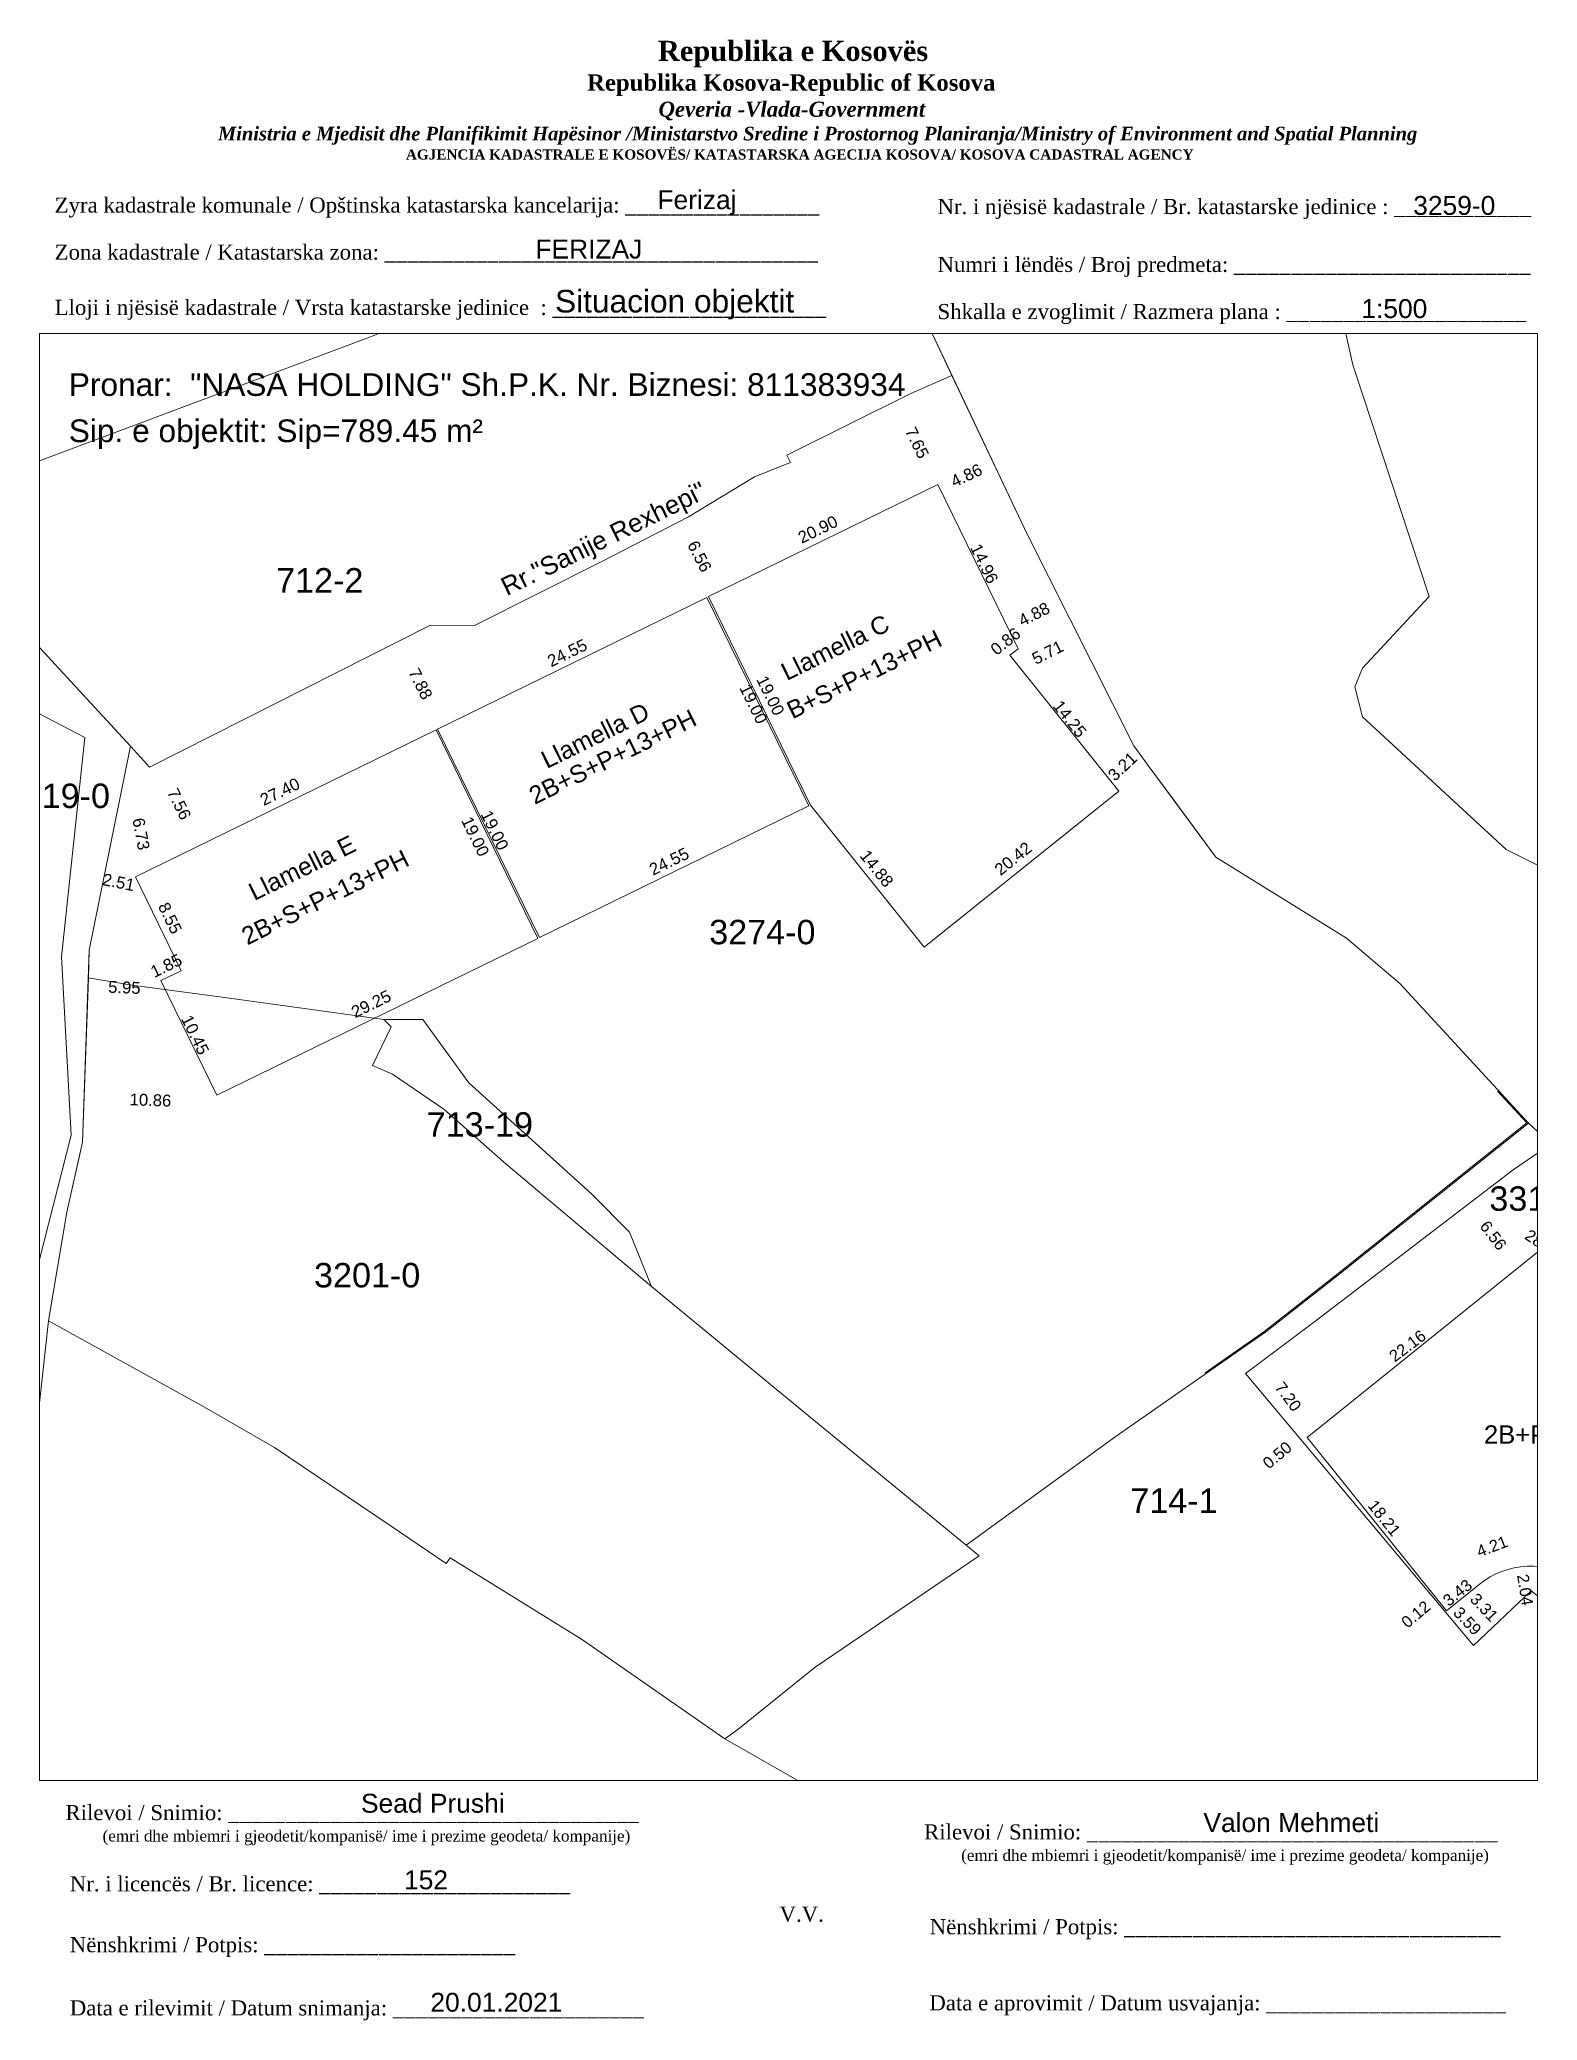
# Paper-space layout 'manuali' of a CAD drawing. Header units: metres. Extents: x 1 to 199, y 2 to 264.
# The model-space entities are those that its viewports show. They can reach past a viewport. Long polylines and large blocks are cut down to what shows.
import ezdxf

# ---------------------------------------------------------------- set-up
doc = ezdxf.new("R2010")
doc.units = ezdxf.units.M
doc.header["$PDMODE"] = 32
doc.header["$PDSIZE"] = 0.5
doc.layers.get('0').update_dxf_attribs({"lineweight": 0})
doc.layers.get('Defpoints').update_dxf_attribs({"lineweight": 0})
for name, color, linetype, lineweight in [('A - Perdhesa Polyine_Pen_No__6', 1, 'Continuous', 0), ('Dimensione', 7, 'Continuous', 0), ('Dimensionet', 1, 'Continuous', 0), ('Drawing & Figure_Pen_No__101', 252, 'Continuous', 0), ('Drawing & Figure_Pen_No__18', 9, 'Continuous', 0), ('emrat e rrugeve', 7, 'Continuous', 0), ('etazha', 7, 'Continuous', 0), ('Korniza e jashtme', 7, 'Continuous', 0), ('nr Parcela Fqinje', 251, 'Continuous', 0), ('Nr Parceles Baze', 7, 'Continuous', 0), ('parcela', 7, 'Continuous', 0), ('Parcela Baze', 7, 'Continuous', 0), ('Parcela Fqinje', 251, 'Continuous', 0)]:
    doc.layers.add(name, color=color, linetype=linetype, lineweight=lineweight)
doc.styles.add('GENERATED_STYLE_1', font='arial.ttf')
doc.styles.get("Standard").update_dxf_attribs({"font": 'arial.ttf'})
doc.dimstyles.get("Standard").update_dxf_attribs({"dimtxt": 1, "dimasz": 0.18, "dimexe": 0.18, "dimexo": 0.0625, "dimgap": 0.09, "dimtad": 1, "dimtoh": 1, "dimzin": 0, "dimdsep": 46, "dimtxsty": 'Standard', "dimcen": 0.09, "dimse1": 1, "dimse2": 1, "dimsd1": 1, "dimsd2": 1, "dimadec": 0, "dimazin": 0, "dimtfac": 1, "dimtofl": 0, "dimtmove": 0, "dimatfit": 3, "dimfxl": 1, "dimtolj": 1, "dimtzin": 0, "dimarcsym": 0})

# ---------------------------------------------------------------- blocks, each defined once
blk = doc.blocks.new('*D75')
at = {"layer": 'Defpoints', "color": 0, "transparency": 16777216}
for p in [(7511931.73, 4692415.84), (7511932.25, 4692416.1), (7511935.65, 4692409.25)]:
    blk.add_point(p, dxfattribs=at)
at = {"layer": 'Dimensione', "color": 0, "transparency": 16777216, "insert": (7511933.94, 4692412.67), "char_height": 0.975, "attachment_point": 5, "rotation": 296.3956}
blk.add_mtext('\\A1;7.65', dxfattribs=at)
blk = doc.blocks.new('*D76')
at = {"layer": 'Defpoints', "color": 0, "transparency": 16777216}
for p in [(7511940.05, 4692411.33), (7511940.43, 4692410.52), (7511935.65, 4692409.25)]:
    blk.add_point(p, dxfattribs=at)
at = {"layer": 'Dimensione', "color": 0, "transparency": 16777216, "insert": (7511937.99, 4692409.99), "char_height": 0.975, "attachment_point": 5, "rotation": 25.3586}
blk.add_mtext('\\A1;4.86', dxfattribs=at)
blk = doc.blocks.new('*D77')
at = {"layer": 'Defpoints', "color": 0, "transparency": 16777216}
for p in [(7511945.96, 4692399.22), (7511946.58, 4692398), (7511942.22, 4692395.81)]:
    blk.add_point(p, dxfattribs=at)
at = {"layer": 'Dimensione', "color": 0, "transparency": 16777216, "insert": (7511943.53, 4692398.63), "char_height": 0.975, "attachment_point": 5, "rotation": 26.736}
blk.add_mtext('\\A1;4.88', dxfattribs=at)
blk = doc.blocks.new('*D78')
at = {"layer": 'Defpoints', "color": 0, "transparency": 16777216}
for p in [(7511946.66, 4692397.84), (7511941.55, 4692395.27), (7511947.45, 4692396.28)]:
    blk.add_point(p, dxfattribs=at)
at = {"layer": 'Dimensione', "color": 0, "transparency": 16777216, "insert": (7511944.64, 4692395.5), "char_height": 0.975, "attachment_point": 5, "rotation": 26.736}
blk.add_mtext('\\A1;5.71', dxfattribs=at)
blk = doc.blocks.new('*D79')
at = {"layer": 'Defpoints', "color": 0, "transparency": 16777216}
for p in [(7511952.32, 4692386.85), (7511952.79, 4692386.36), (7511950.46, 4692384.15)]:
    blk.add_point(p, dxfattribs=at)
at = {"layer": 'Dimensione', "color": 0, "transparency": 16777216, "insert": (7511950.77, 4692386.16), "char_height": 0.975, "attachment_point": 5, "rotation": 43.5235}
blk.add_mtext('\\A1;3.21', dxfattribs=at)
blk = doc.blocks.new('*D80')
at = {"layer": 'Defpoints', "color": 0, "transparency": 16777216}
for p in [(7511913.89, 4692405.9), (7511914.13, 4692406.03), (7511916.88, 4692400.07)]:
    blk.add_point(p, dxfattribs=at)
at = {"layer": 'Dimensione', "color": 0, "transparency": 16777216, "insert": (7511916.13, 4692403.37), "char_height": 0.975, "attachment_point": 5, "rotation": 297.1323}
blk.add_mtext('\\A1;6.56', dxfattribs=at)
blk = doc.blocks.new('*D81')
at = {"layer": 'Defpoints', "color": 0, "transparency": 16777216}
for p in [(7511891, 4692396.18), (7511891.13, 4692396.25), (7511894.69, 4692389.22)]:
    blk.add_point(p, dxfattribs=at)
at = {"layer": 'Dimensione', "color": 0, "transparency": 16777216, "insert": (7511893.28, 4692392.93), "char_height": 0.975, "attachment_point": 5, "rotation": 296.8353}
blk.add_mtext('\\A1;7.88', dxfattribs=at)
blk = doc.blocks.new('*D82')
at = {"layer": 'Defpoints', "color": 0, "transparency": 16777216}
for p in [(7511869.23, 4692383.84), (7511868.71, 4692383.75), (7511869.93, 4692377.13)]:
    blk.add_point(p, dxfattribs=at)
at = {"layer": 'Dimensione', "color": 0, "transparency": 16777216, "insert": (7511870.4, 4692380.64), "char_height": 0.975, "attachment_point": 5, "rotation": 280.4803}
blk.add_mtext('\\A1;6.73', dxfattribs=at)
blk = doc.blocks.new('*D83')
at = {"layer": 'Defpoints', "color": 0, "transparency": 16777216}
for p in [(7511871.08, 4692386.11), (7511874.4, 4692379.31), (7511874.67, 4692379.44)]:
    blk.add_point(p, dxfattribs=at)
at = {"layer": 'Dimensione', "color": 0, "transparency": 16777216, "insert": (7511873.52, 4692383.09), "char_height": 0.975, "attachment_point": 5, "rotation": 296.0459}
blk.add_mtext('\\A1;7.56', dxfattribs=at)
blk = doc.blocks.new('*D84')
at = {"layer": 'Defpoints', "color": 0, "transparency": 16777216}
for p in [(7511867.47, 4692377.62), (7511867.22, 4692376.38), (7511869.93, 4692377.13)]:
    blk.add_point(p, dxfattribs=at)
at = {"layer": 'Dimensione', "color": 0, "transparency": 16777216, "insert": (7511868.56, 4692376.68), "char_height": 0.975, "attachment_point": 5, "rotation": 348.5805}
blk.add_mtext('\\A1;2.51', dxfattribs=at)
blk = doc.blocks.new('*D85')
at = {"layer": 'Defpoints', "color": 0, "transparency": 16777216}
for p in [(7511866.03, 4692367.62), (7511866.08, 4692368.87), (7511872.03, 4692368.63)]:
    blk.add_point(p, dxfattribs=at)
at = {"layer": 'Dimensione', "color": 0, "transparency": 16777216, "insert": (7511869.03, 4692368.07), "char_height": 0.975, "attachment_point": 5, "rotation": 357.6906}
blk.add_mtext('\\A1;5.95', dxfattribs=at)
blk = doc.blocks.new('*D86')
at = {"layer": 'Defpoints', "color": 0, "transparency": 16777216}
for p in [(7511865.76, 4692359.62), (7511865.72, 4692358.48), (7511876.62, 4692359.24)]:
    blk.add_point(p, dxfattribs=at)
at = {"layer": 'Dimensione', "color": 0, "transparency": 16777216, "insert": (7511871.17, 4692358.85), "char_height": 0.975, "attachment_point": 5, "rotation": 357.9987}
blk.add_mtext('\\A1;10.86', dxfattribs=at)
blk = doc.blocks.new('*D87')
at = {"layer": 'Defpoints', "color": 0, "transparency": 16777216}
for p in [(7511894.33, 4692389.61), (7511894.55, 4692389.16), (7511869.93, 4692377.13)]:
    blk.add_point(p, dxfattribs=at)
at = {"layer": 'Dimensionet', "color": 0, "transparency": 16777216, "insert": (7511881.77, 4692384.1), "char_height": 0.975, "attachment_point": 5, "rotation": 26.0459}
blk.add_mtext('\\A1;27.40', dxfattribs=at)
blk = doc.blocks.new('*D88')
at = {"layer": 'Defpoints', "color": 0, "transparency": 16777216}
for p in [(7511869.93, 4692377.13), (7511873.69, 4692369.44), (7511874.14, 4692369.66)]:
    blk.add_point(p, dxfattribs=at)
at = {"layer": 'Dimensionet', "color": 0, "transparency": 16777216, "insert": (7511872.77, 4692373.75), "char_height": 0.975, "attachment_point": 5, "rotation": 296.0459}
blk.add_mtext('\\A1;8.55', dxfattribs=at)
blk = doc.blocks.new('*D89')
at = {"layer": 'Defpoints', "color": 0, "transparency": 16777216}
for p in [(7511873.54, 4692369.75), (7511873.69, 4692369.44), (7511872.03, 4692368.63)]:
    blk.add_point(p, dxfattribs=at)
at = {"layer": 'Dimensionet', "color": 0, "transparency": 16777216, "insert": (7511872.46, 4692369.85), "char_height": 0.975, "attachment_point": 5, "rotation": 26.0459}
blk.add_mtext('\\A1;1.85', dxfattribs=at)
blk = doc.blocks.new('*D90')
at = {"layer": 'Defpoints', "color": 0, "transparency": 16777216}
for p in [(7511872.03, 4692368.63), (7511876.62, 4692359.24), (7511876.62, 4692359.24)]:
    blk.add_point(p, dxfattribs=at)
at = {"layer": 'Dimensionet', "color": 0, "transparency": 16777216, "insert": (7511874.83, 4692364.19), "char_height": 0.975, "attachment_point": 5, "rotation": 296.0456}
blk.add_mtext('\\A1;10.45', dxfattribs=at)
blk = doc.blocks.new('*D91')
at = {"layer": 'Defpoints', "color": 0, "transparency": 16777216}
for p in [(7511902.63, 4692372.63), (7511902.89, 4692372.09), (7511876.62, 4692359.24)]:
    blk.add_point(p, dxfattribs=at)
at = {"layer": 'Dimensionet', "color": 0, "transparency": 16777216, "insert": (7511889.24, 4692366.72), "char_height": 0.975, "attachment_point": 5, "rotation": 26.0459}
blk.add_mtext('\\A1;29.25', dxfattribs=at)
blk = doc.blocks.new('*D92')
at = {"layer": 'Defpoints', "color": 0, "transparency": 16777216}
for p in [(7511924.92, 4692383.27), (7511925.09, 4692382.93), (7511903.03, 4692372.15)]:
    blk.add_point(p, dxfattribs=at)
at = {"layer": 'Dimensionet', "color": 0, "transparency": 16777216, "insert": (7511913.64, 4692378.39), "char_height": 0.975, "attachment_point": 5, "rotation": 26.0459}
blk.add_mtext('\\A1;24.55', dxfattribs=at)
blk = doc.blocks.new('*D93')
at = {"layer": 'Defpoints', "color": 0, "transparency": 16777216}
for p in [(7511894.69, 4692389.22), (7511903.03, 4692372.15), (7511903.03, 4692372.15)]:
    blk.add_point(p, dxfattribs=at)
at = {"layer": 'Dimensionet', "color": 0, "transparency": 16777216, "insert": (7511899.36, 4692380.94), "char_height": 0.975, "attachment_point": 5, "rotation": 296.0459}
blk.add_mtext('\\A1;19.00', dxfattribs=at)
blk = doc.blocks.new('*D94')
at = {"layer": 'Defpoints', "color": 0, "transparency": 16777216}
for p in [(7511894.55, 4692389.16), (7511893.2, 4692388.5), (7511902.89, 4692372.09)]:
    blk.add_point(p, dxfattribs=at)
at = {"layer": 'Dimensionet', "color": 0, "transparency": 16777216, "insert": (7511897.77, 4692380.43), "char_height": 0.975, "attachment_point": 5, "rotation": 296.0459}
blk.add_mtext('\\A1;19.00', dxfattribs=at)
blk = doc.blocks.new('*D95')
at = {"layer": 'Defpoints', "color": 0, "transparency": 16777216}
for p in [(7511916.74, 4692400), (7511924.22, 4692382.51), (7511925.09, 4692382.93)]:
    blk.add_point(p, dxfattribs=at)
at = {"layer": 'Dimensionet', "color": 0, "transparency": 16777216, "insert": (7511920.55, 4692391.29), "char_height": 0.975, "attachment_point": 5, "rotation": 296.0459}
blk.add_mtext('\\A1;19.00', dxfattribs=at)
blk = doc.blocks.new('*D96')
at = {"layer": 'Defpoints', "color": 0, "transparency": 16777216}
for p in [(7511916.88, 4692400.07), (7511917.26, 4692400.26), (7511925.22, 4692383)]:
    blk.add_point(p, dxfattribs=at)
at = {"layer": 'Dimensionet', "color": 0, "transparency": 16777216, "insert": (7511921.94, 4692391.97), "char_height": 0.975, "attachment_point": 5, "rotation": 296.0459}
blk.add_mtext('\\A1;19.00', dxfattribs=at)
blk = doc.blocks.new('*D97')
at = {"layer": 'Defpoints', "color": 0, "transparency": 16777216}
for p in [(7511916.58, 4692400.34), (7511916.74, 4692400), (7511894.69, 4692389.22)]:
    blk.add_point(p, dxfattribs=at)
at = {"layer": 'Dimensionet', "color": 0, "transparency": 16777216, "insert": (7511905.3, 4692395.46), "char_height": 0.975, "attachment_point": 5, "rotation": 26.0459}
blk.add_mtext('\\A1;24.55', dxfattribs=at)
blk = doc.blocks.new('*D98')
at = {"layer": 'Defpoints', "color": 0, "transparency": 16777216}
for p in [(7511935.45, 4692409.66), (7511935.65, 4692409.25), (7511916.88, 4692400.07)]:
    blk.add_point(p, dxfattribs=at)
at = {"layer": 'Dimensionet', "color": 0, "transparency": 16777216, "insert": (7511925.82, 4692405.57), "char_height": 0.975, "attachment_point": 5, "rotation": 26.0459}
blk.add_mtext('\\A1;20.90', dxfattribs=at)
blk = doc.blocks.new('*D99')
at = {"layer": 'Defpoints', "color": 0, "transparency": 16777216}
for p in [(7511935.65, 4692409.25), (7511942.22, 4692395.81), (7511942.22, 4692395.81)]:
    blk.add_point(p, dxfattribs=at)
at = {"layer": 'Dimensionet', "color": 0, "transparency": 16777216, "insert": (7511939.45, 4692402.77), "char_height": 0.975, "attachment_point": 5, "rotation": 296.0459}
blk.add_mtext('\\A1;14.96', dxfattribs=at)
blk = doc.blocks.new('*D100')
at = {"layer": 'Defpoints', "color": 0, "transparency": 16777216}
for p in [(7511941.21, 4692395.7), (7511941.55, 4692395.27), (7511942.22, 4692395.81)]:
    blk.add_point(p, dxfattribs=at)
at = {"layer": 'Dimensionet', "color": 0, "transparency": 16777216, "insert": (7511941.19, 4692396.41), "char_height": 0.975, "attachment_point": 5, "rotation": 38.6929}
blk.add_mtext('\\A1;0.86', dxfattribs=at)
blk = doc.blocks.new('*D101')
at = {"layer": 'Defpoints', "color": 0, "transparency": 16777216}
for p in [(7511941.55, 4692395.27), (7511950.46, 4692384.15), (7511950.46, 4692384.15)]:
    blk.add_point(p, dxfattribs=at)
at = {"layer": 'Dimensionet', "color": 0, "transparency": 16777216, "insert": (7511946.45, 4692390.06), "char_height": 0.975, "attachment_point": 5, "rotation": 308.6929}
blk.add_mtext('\\A1;14.25', dxfattribs=at)
blk = doc.blocks.new('*D102')
at = {"layer": 'Defpoints', "color": 0, "transparency": 16777216}
for p in [(7511950.46, 4692384.15), (7511934.19, 4692371.79), (7511934.52, 4692371.38)]:
    blk.add_point(p, dxfattribs=at)
at = {"layer": 'Dimensionet', "color": 0, "transparency": 16777216, "insert": (7511941.81, 4692378.62), "char_height": 0.975, "attachment_point": 5, "rotation": 38.6929}
blk.add_mtext('\\A1;20.42', dxfattribs=at)
blk = doc.blocks.new('*D103')
at = {"layer": 'Defpoints', "color": 0, "transparency": 16777216}
for p in [(7511925.22, 4692383), (7511925.55, 4692383.26), (7511934.52, 4692371.38)]:
    blk.add_point(p, dxfattribs=at)
at = {"layer": 'Dimensionet', "color": 0, "transparency": 16777216, "insert": (7511930.64, 4692377.81), "char_height": 0.975, "attachment_point": 5, "rotation": 308.6929}
blk.add_mtext('\\A1;14.88', dxfattribs=at)
blk = doc.blocks.new('*D108')
at = {"layer": 'Defpoints', "color": 0, "transparency": 16777216}
for p in [(7511989.71, 4692351.65), (7511991.76, 4692349.73), (7511984.97, 4692346.58)]:
    blk.add_point(p, dxfattribs=at)
at = {"layer": 'Dimensione', "color": 0, "transparency": 16777216, "insert": (7511989, 4692347.55), "char_height": 0.95, "attachment_point": 5, "rotation": 46.9177}
blk.add_mtext('\\A1;6.94', dxfattribs=at)
blk = doc.blocks.new('*D109')
at = {"layer": 'Defpoints', "color": 0, "transparency": 16777216}
for p in [(7511980.98, 4692351.78), (7511978.72, 4692350.05), (7511984.97, 4692346.57)]:
    blk.add_point(p, dxfattribs=at)
at = {"layer": 'Dimensione', "color": 0, "transparency": 16777216, "insert": (7511981.13, 4692347.77), "char_height": 0.95, "attachment_point": 5, "rotation": 307.3967}
blk.add_mtext('\\A1;6.56', dxfattribs=at)
blk = doc.blocks.new('*D110')
at = {"layer": 'Defpoints', "color": 0, "transparency": 16777216}
for p in [(7511961.55, 4692337), (7511961.74, 4692337.14), (7511965.88, 4692331.24)]:
    blk.add_point(p, dxfattribs=at)
at = {"layer": 'Dimensione', "color": 0, "transparency": 16777216, "insert": (7511964.33, 4692334.57), "char_height": 0.95, "attachment_point": 5, "rotation": 306.9158}
blk.add_mtext('\\A1;7.20', dxfattribs=at)
blk = doc.blocks.new('*D111')
at = {"layer": 'Defpoints', "color": 0, "transparency": 16777216}
for p in [(7511965.49, 4692330.91), (7511965.54, 4692330.86), (7511965.88, 4692331.24)]:
    blk.add_point(p, dxfattribs=at)
at = {"layer": 'Dimensione', "color": 0, "transparency": 16777216, "insert": (7511963.44, 4692329.78), "char_height": 0.95, "attachment_point": 5, "rotation": 40.0046}
blk.add_mtext('\\A1;0.50', dxfattribs=at)
blk = doc.blocks.new('*D112')
at = {"layer": 'Defpoints', "color": 0, "transparency": 16777216}
for p in [(7511976.65, 4692317.62), (7511977.2, 4692316.97), (7511977.29, 4692317.04)]:
    blk.add_point(p, dxfattribs=at)
at = {"layer": 'Dimensione', "color": 0, "transparency": 16777216, "insert": (7511974.79, 4692316.75), "char_height": 0.95, "attachment_point": 5, "rotation": 40.0046}
blk.add_mtext('\\A1;0.12', dxfattribs=at)
blk = doc.blocks.new('*D113')
at = {"layer": 'Defpoints', "color": 0, "transparency": 16777216}
for p in [(7511977.29, 4692317.04), (7511979.75, 4692314.44), (7511979.86, 4692314.54)]:
    blk.add_point(p, dxfattribs=at)
at = {"layer": 'Dimensione', "color": 0, "transparency": 16777216, "insert": (7511979.01, 4692316.2), "char_height": 0.95, "attachment_point": 5, "rotation": 313.4205}
blk.add_mtext('\\A1;3.59', dxfattribs=at)
blk = doc.blocks.new('*D114')
at = {"layer": 'Defpoints', "color": 0, "transparency": 16777216}
for p in [(7511979.96, 4692319.19), (7511981.13, 4692315.74), (7511982.24, 4692316.79)]:
    blk.add_point(p, dxfattribs=at)
at = {"layer": 'Dimensione', "color": 0, "transparency": 16777216, "insert": (7511980.38, 4692317.31), "char_height": 0.95, "attachment_point": 5, "rotation": 313.4205}
blk.add_mtext('\\A1;3.31', dxfattribs=at)
blk = doc.blocks.new('*D115')
at = {"layer": 'Defpoints', "color": 0, "transparency": 16777216}
for p in [(7511983.9, 4692320.69), (7511983.25, 4692318.51), (7511984.23, 4692318.67)]:
    blk.add_point(p, dxfattribs=at)
at = {"layer": 'Dimensione', "color": 0, "transparency": 16777216, "insert": (7511983.74, 4692318.75), "char_height": 0.95, "attachment_point": 5, "rotation": 279.2686}
blk.add_mtext('\\A1;2.04', dxfattribs=at)
blk = doc.blocks.new('*D120')
at = {"layer": 'Defpoints', "color": 0, "transparency": 16777216}
for p in [(7511984.97, 4692346.58), (7511984.97, 4692346.58), (7512009.02, 4692330.75)]:
    blk.add_point(p, dxfattribs=at)
at = {"layer": 'Dimensione', "color": 0, "transparency": 16777216, "insert": (7511985.26, 4692347.02), "char_height": 0.95, "attachment_point": 5, "rotation": 326.6582}
blk.add_mtext('\\A1;28.79', dxfattribs=at)
blk = doc.blocks.new('*D123')
at = {"layer": 'Defpoints', "color": 0, "transparency": 16777216}
for p in [(7511983.61, 4692344.52), (7511965.56, 4692331.66), (7511965.88, 4692331.24)]:
    blk.add_point(p, dxfattribs=at)
at = {"layer": 'Dimensione', "color": 0, "transparency": 16777216, "insert": (7511974.11, 4692338.73), "char_height": 0.95, "attachment_point": 5, "rotation": 36.8346}
blk.add_mtext('\\A1;22.16', dxfattribs=at)
blk = doc.blocks.new('*D124')
at = {"layer": 'Defpoints', "color": 0, "transparency": 16777216}
for p in [(7511965.88, 4692331.24), (7511966.08, 4692331.4), (7511977.29, 4692317.04)]:
    blk.add_point(p, dxfattribs=at)
at = {"layer": 'Dimensione', "color": 0, "transparency": 16777216, "insert": (7511972.2, 4692324.63), "char_height": 0.95, "attachment_point": 5, "rotation": 308.789}
blk.add_mtext('\\A1;18.21', dxfattribs=at)
blk = doc.blocks.new('*D125')
at = {"layer": 'Defpoints', "color": 0, "transparency": 16777216}
for p in [(7511979.93, 4692319.23), (7511979.96, 4692319.19), (7511977.29, 4692317.04)]:
    blk.add_point(p, dxfattribs=at)
at = {"layer": 'Dimensione', "color": 0, "transparency": 16777216, "insert": (7511978.2, 4692318.52), "char_height": 0.95, "attachment_point": 5, "rotation": 38.7772}
blk.add_mtext('\\A1;3.43', dxfattribs=at)
blk = doc.blocks.new('*D126')
at = {"layer": 'Defpoints', "color": 0, "transparency": 16777216}
for p in [(7511984.51, 4692322.94), (7511983.9, 4692320.69), (7511987.96, 4692319.58)]:
    blk.add_point(p, dxfattribs=at)
at = {"layer": 'Dimensione', "color": 0, "transparency": 16777216, "insert": (7511986.68, 4692322.89), "char_height": 0.95, "attachment_point": 5, "rotation": 344.7452}
blk.add_mtext('\\A1;4.21', dxfattribs=at)
blk = doc.blocks.new('*D127')
at = {"layer": 'Defpoints', "color": 0, "transparency": 16777216}
for p in [(7511979.25, 4692321.08), (7511983.9, 4692320.69), (7511979.96, 4692319.19)]:
    blk.add_point(p, dxfattribs=at)
at = {"layer": 'Dimensione', "color": 0, "transparency": 16777216, "insert": (7511981.03, 4692322.31), "char_height": 0.95, "attachment_point": 5, "rotation": 20.8113}
blk.add_mtext('\\A1;4.21', dxfattribs=at)

msp = doc.modelspace()

# ---------------------------------------------------------------- linework, layer by layer
at = {"layer": 'A - Perdhesa Polyine_Pen_No__6'}
for points in [[(7511916.877, 4692400.068), (7511925.22, 4692382.997), (7511934.523, 4692371.382), (7511950.462, 4692384.149), (7511941.554, 4692395.271), (7511942.222, 4692395.807), (7511935.654, 4692409.245)], [(7511903.029, 4692372.151), (7511925.085, 4692382.931), (7511916.742, 4692400.002), (7511894.685, 4692389.223)], [(7511902.895, 4692372.086), (7511876.615, 4692359.242), (7511872.027, 4692368.631), (7511873.689, 4692369.444), (7511869.934, 4692377.126), (7511894.552, 4692389.157)]]:
    msp.add_lwpolyline(points, close=True, dxfattribs=at)
msp.add_lwpolyline([(7511965.879, 4692331.236), (7511977.287, 4692317.042), (7511979.962, 4692319.191, -0.3255294), (7511987.956, 4692319.579), (7511997.523, 4692313.284), (7512009.016, 4692330.752), (7511984.966, 4692346.575)], format="xyb", close=True, dxfattribs=at)
at = {"layer": 'Drawing & Figure_Pen_No__101', "color": 252}
msp.add_lwpolyline([(7511981.471, 4692359.579), (7511983.873, 4692356.975), (7511968.189, 4692344.455), (7511962.345, 4692339.874), (7511957.532, 4692336.512)], dxfattribs=at)
at = {"layer": 'Drawing & Figure_Pen_No__18', "color": 9}
msp.add_lwpolyline([(7511981.471, 4692359.579), (7511983.873, 4692356.975), (7511968.189, 4692344.455), (7511962.345, 4692339.874), (7511957.532, 4692336.512)], dxfattribs=at)
at = {"layer": 'parcela'}
msp.add_lwpolyline([(7512014.001, 4692331.061), (7512007.601, 4692322.736), (7511996.728, 4692308.593), (7511996.478, 4692308.808), (7511984.225, 4692318.67), (7511979.511, 4692314.209), (7511960.838, 4692336.459), (7511966.627, 4692340.808), (7511982.769, 4692353.148), (7511985.853, 4692355.253), (7512004.361, 4692337.945), (7512007.31, 4692335.187), (7512013.22, 4692331.467), (7512014.001, 4692331.061)], dxfattribs=at)
at = {"layer": 'Parcela Baze', "flags": 128}
msp.add_lwpolyline([(7511984.021, 4692356.967), (7511968.34, 4692344.458), (7511962.497, 4692339.88), (7511950.248, 4692331.332), (7511937.962, 4692322.418), (7511925.491, 4692332.643), (7511912.211, 4692343.575), (7511910.408, 4692348.042), (7511907.287, 4692351.18), (7511897.246, 4692360.267), (7511893.466, 4692365.435), (7511890.286, 4692365.442), (7511887.703, 4692365.8), (7511877.458, 4692367.218), (7511869.461, 4692368.275), (7511866.082, 4692368.871), (7511866.161, 4692371.131), (7511869.532, 4692387.82), (7511869.842, 4692387.49), (7511870.032, 4692387.28), (7511870.102, 4692387.2), (7511871.08, 4692386.106), (7511894.088, 4692397.746), (7511897.7, 4692397.706), (7511908.118, 4692402.948), (7511915.233, 4692406.594), (7511920.633, 4692409.869), (7511923.58, 4692411.059), (7511923.278, 4692411.647), (7511933.435, 4692416.688), (7511936.798, 4692418.187), (7511942.993, 4692405.116), (7511951.692, 4692387.847), (7511952.79, 4692386.36), (7511954.994, 4692383.377), (7511958.422, 4692378.737), (7511969.121, 4692372.097), (7511973.491, 4692368.387), (7511984.021, 4692356.967)], dxfattribs=at)
at = {"layer": 'Parcela Fqinje', "flags": 128}
for points in [[(7511965.014, 4692439.454), (7511969.643, 4692419.044), (7511975.882, 4692400.075), (7511970.432, 4692394.226), (7511969.802, 4692392.676), (7511970.412, 4692390.216), (7511982.192, 4692379.356), (7511989.322, 4692375.776)], [(7512007.31, 4692335.187), (7511984.021, 4692356.967), (7511973.491, 4692368.387), (7511969.121, 4692372.097), (7511958.422, 4692378.737), (7511952.79, 4692386.36), (7511951.692, 4692387.847), (7511942.993, 4692405.116), (7511934.243, 4692423.576)], [(7511855.942, 4692402.56), (7511869.532, 4692387.82), (7511866.161, 4692371.131), (7511865.611, 4692355.392), (7511864.33, 4692349.682), (7511862.81, 4692340.782), (7511859.049, 4692305.784)], [(7511860.87, 4692341.013), (7511864.671, 4692355.972), (7511863.891, 4692370.581), (7511865.802, 4692388.54), (7511854.772, 4692394.29)], [(7511936.798, 4692418.187), (7511933.435, 4692416.688), (7511923.278, 4692411.647), (7511923.58, 4692411.059), (7511920.633, 4692409.869), (7511915.233, 4692406.594), (7511908.118, 4692402.948), (7511897.7, 4692397.706), (7511894.088, 4692397.746), (7511871.08, 4692386.106), (7511870.102, 4692387.2), (7511870.032, 4692387.28), (7511869.842, 4692387.49), (7511869.532, 4692387.82), (7511855.942, 4692402.56), (7511850.842, 4692406.99), (7511889.413, 4692421.428), (7511926.304, 4692436.845), (7511934.243, 4692423.576), (7511936.798, 4692418.187)], [(7511925.491, 4692332.643), (7511937.962, 4692322.418), (7511939.02, 4692321.55), (7511925.6, 4692312.428), (7511919.271, 4692307.313), (7511918.211, 4692306.549), (7511906.479, 4692314.723), (7511895.714, 4692321.363), (7511895.375, 4692320.907), (7511890.79, 4692324.02), (7511881.313, 4692330.399), (7511875.603, 4692333.703), (7511862.81, 4692340.782), (7511864.33, 4692349.682), (7511865.363, 4692354.287), (7511865.611, 4692355.392), (7511866.082, 4692368.871), (7511869.461, 4692368.275), (7511877.458, 4692367.218), (7511887.703, 4692365.8), (7511890.286, 4692365.442), (7511890.881, 4692364.849), (7511889.344, 4692361.676), (7511891, 4692360.963), (7511895.198, 4692358.097), (7511899.376, 4692354.42), (7511900.258, 4692353.644), (7511912.211, 4692343.575), (7511925.491, 4692332.643)], [(7511927.019, 4692301.512), (7511918.211, 4692306.549), (7511919.271, 4692307.313), (7511925.6, 4692312.428), (7511939.02, 4692321.55), (7511937.962, 4692322.418), (7511950.248, 4692331.332), (7511962.497, 4692339.88), (7511968.34, 4692344.458), (7511984.021, 4692356.967), (7511985.853, 4692355.253)]]:
    msp.add_lwpolyline(points, dxfattribs=at)

# ---------------------------------------------------------------- texts
at = {"layer": 'emrat e rrugeve', "color": 0, "style": 'GENERATED_STYLE_1'}
msp.add_text('Rr."Sanije Rexhepi"', height=1.5, rotation=26.20856, dxfattribs=at).set_placement((7511900.349, 4692400.103))
at = {"layer": 'etazha', "color": 0, "style": 'GENERATED_STYLE_1'}
for s, height, p in [('Llamella C', 1.446, (7511923.274, 4692393.153)), ('B+S+P+13+PH', 1.44603, (7511923.739, 4692390.015)), ('2B+S+P+13+PH', 1.44603, (7511902.635, 4692383.017)), ('Llamella D', 1.446, (7511903.624, 4692385.948)), ('Llamella E', 1.446, (7511879.671, 4692375.14)), ('2B+S+P+13+PH', 1.44603, (7511879.091, 4692371.51))]:
    msp.add_text(s, height=height, rotation=26.20856, dxfattribs=at).set_placement(p)
msp.add_text('2B+P+11+PH', height=1.5, dxfattribs=at).set_placement((7511980.367, 4692330.721))
at = {"layer": 'nr Parcela Fqinje'}
for s, p in [('712-2', (7511881.46, 4692400.405)), ('719-0', (7511860.707, 4692382.76)), ('713-19', (7511893.792, 4692355.852)), ('3201-0', (7511884.564, 4692343.514)), ('714-1', (7511951.406, 4692325.054))]:
    msp.add_text(s, height=2, dxfattribs=at).set_placement(p)
at = {"layer": 'Nr Parceles Baze'}
for s, p in [('3274-0', (7511916.926, 4692371.608)), ('3315-0', (7511980.811, 4692349.784))]:
    msp.add_text(s, height=2, dxfattribs=at).set_placement(p)

# ---------------------------------------------------------------- dimensions: what is measured, and where the dimension line sits
at = {"layer": 'Dimensione'}
for p1, p2, distance, override, picture, middle in [((7511935.654, 4692409.245), (7511932.252, 4692416.101), 0.577, {"dimscale": 0.75, "dimtxt": 1.3}, '*D75', (7511933.943, 4692412.668)), ((7511935.654, 4692409.245), (7511940.049, 4692411.328), -0.89, {"dimscale": 0.75, "dimtxt": 1.3}, '*D76', (7511937.991, 4692409.993)), ((7511916.877, 4692400.068), (7511913.886, 4692405.904), -0.276, {"dimscale": 0.75, "dimtxt": 1.3}, '*D80', (7511916.13, 4692403.369)), ((7511942.222, 4692395.807), (7511946.577, 4692398), 1.368, {"dimscale": 0.75, "dimtxt": 1.3}, '*D77', (7511943.53, 4692398.63)), ((7511941.554, 4692395.271), (7511946.657, 4692397.842), -1.752, {"dimscale": 0.75, "dimtxt": 1.3}, '*D78', (7511944.639, 4692395.497)), ((7511894.685, 4692389.223), (7511891.13, 4692396.25), 0.143, {"dimscale": 0.75, "dimtxt": 1.3}, '*D81', (7511893.284, 4692392.927)), ((7511950.462, 4692384.149), (7511952.79, 4692386.36), 0.68, {"dimscale": 0.75, "dimtxt": 1.3}, '*D79', (7511950.768, 4692386.158)), ((7511871.08, 4692386.106), (7511874.4017, 4692379.3094), 0.3011, {"dimscale": 0.75, "dimtxt": 1.3}, '*D83', (7511873.5193, 4692383.0881)), ((7511869.934, 4692377.126), (7511868.709, 4692383.747), -0.528, {"dimscale": 0.75, "dimtxt": 1.3}, '*D82', (7511870.397, 4692380.636)), ((7511869.934, 4692377.126), (7511867.472, 4692377.623), 1.27, {"dimscale": 0.75, "dimtxt": 1.3}, '*D84', (7511868.564, 4692376.684)), ((7511872.027, 4692368.631), (7511866.082, 4692368.871), 1.247, {"dimscale": 0.75, "dimtxt": 1.3}, '*D85', (7511869.027, 4692368.07)), ((7511876.615, 4692359.242), (7511865.759, 4692359.622), 1.146, {"dimscale": 0.75, "dimtxt": 1.3}, '*D86', (7511871.167, 4692358.852)), ((7511984.966, 4692346.575), (7511980.984, 4692351.784), 2.856, {"dimscale": 0.5, "dimtxt": 1.9, "dimtoh": 0}, '*D109', (7511981.127, 4692347.767)), ((7511984.966, 4692346.575), (7511989.709, 4692351.647), -2.811, {"dimscale": 0.5, "dimtxt": 1.9, "dimtoh": 0}, '*D108', (7511989.004, 4692347.553)), ((7511965.879, 4692331.236), (7511961.552, 4692336.996), -0.234, {"dimscale": 0.5, "dimtxt": 1.9, "dimtoh": 0}, '*D110', (7511964.327, 4692334.575)), ((7511979.962, 4692319.191), (7511982.236, 4692316.788), -1.524, {"dimscale": 0.5, "dimtxt": 1.9, "dimtoh": 0}, '*D114', (7511980.378, 4692317.307)), ((7511977.287, 4692317.042), (7511979.752, 4692314.437), 0.146, {"dimscale": 0.5, "dimtxt": 1.9, "dimtoh": 0}, '*D113', (7511979.011, 4692316.205))]:
    dim = msp.add_aligned_dim(p1=p1, p2=p2, distance=distance, dimstyle='Standard', override=override, dxfattribs=at)
    dim.commit()
    dim.dimension.update_dxf_attribs({"geometry": picture, "text_midpoint": middle})
at = {"layer": 'Dimensione', "color": 1}
for base, p1, p2, angle, picture, middle in [((7511984.966, 4692346.576), (7512009.016, 4692330.752), (7511984.966, 4692346.575), 146.65824, '*D120', (7511984.966, 4692346.575)), ((7511965.562, 4692331.66), (7511983.614, 4692344.52), (7511965.879, 4692331.236), 216.83463, '*D123', (7511974.429, 4692338.302)), ((7511979.931, 4692319.23), (7511977.287, 4692317.042), (7511979.962, 4692319.191), 38.77716, '*D125', (7511978.532, 4692318.106))]:
    dim = msp.add_linear_dim(base=base, p1=p1, p2=p2, angle=angle, dimstyle='Standard', override={"dimscale": 0.5, "dimtxt": 1.9, "dimtoh": 0}, dxfattribs=at)
    dim.commit()
    dim.dimension.update_dxf_attribs({"geometry": picture, "text_midpoint": middle, "dimtype": 161})
at = {"layer": 'Dimensione'}
for base, p1, p2, angle, picture, middle in [((7511965.541, 4692330.855), (7511965.879, 4692331.236), (7511965.493, 4692330.912), 220.00458, '*D111', (7511963.779, 4692329.376)), ((7511983.247, 4692318.51), (7511983.896, 4692320.686), (7511984.225, 4692318.67), 279.26859, '*D115', (7511983.221, 4692318.664)), ((7511976.649, 4692317.619), (7511977.287, 4692317.042), (7511977.197, 4692316.966), 220.00458, '*D112', (7511975.128, 4692316.342))]:
    dim = msp.add_linear_dim(base=base, p1=p1, p2=p2, angle=angle, dimstyle='Standard', override={"dimscale": 0.5, "dimtxt": 1.9, "dimtoh": 0}, dxfattribs=at)
    dim.commit()
    dim.dimension.update_dxf_attribs({"geometry": picture, "text_midpoint": middle, "dimtype": 161})
at = {"layer": 'Dimensione', "color": 1}
for p1, p2, distance, picture, middle in [((7511977.287, 4692317.042), (7511965.879, 4692331.236), -0.26, '*D124', (7511972.199, 4692324.634)), ((7511987.956, 4692319.579), (7511983.896, 4692320.686), -2.339, '*D126', (7511986.679, 4692322.893)), ((7511983.896, 4692320.686), (7511979.962, 4692319.191), -2.017, '*D127', (7511981.027, 4692322.312))]:
    dim = msp.add_aligned_dim(p1=p1, p2=p2, distance=distance, dimstyle='Standard', override={"dimscale": 0.5, "dimtxt": 1.9, "dimtoh": 0}, dxfattribs=at)
    dim.commit()
    dim.dimension.update_dxf_attribs({"geometry": picture, "text_midpoint": middle})
at = {"layer": 'Dimensionet'}
for p1, p2, distance, picture, middle in [((7511916.877, 4692400.068), (7511935.654, 4692409.245), 0.456, '*D98', (7511925.817, 4692405.575)), ((7511935.654, 4692409.245), (7511942.222, 4692395.807), 0, '*D99', (7511939.446, 4692402.774)), ((7511894.685, 4692389.223), (7511916.742, 4692400.002), 0.375, '*D97', (7511905.301, 4692395.458)), ((7511925.22, 4692382.997), (7511916.877, 4692400.068), -0.428, '*D96', (7511921.941, 4692391.969)), ((7511916.742, 4692400.002), (7511925.085, 4692382.931), -0.967, '*D95', (7511920.553, 4692391.29)), ((7511941.554, 4692395.271), (7511950.462, 4692384.149), 0, '*D101', (7511946.449, 4692390.063)), ((7511869.934, 4692377.126), (7511894.552, 4692389.157), 0.503, '*D87', (7511881.774, 4692384.101)), ((7511894.685, 4692389.223), (7511903.029, 4692372.151), 0, '*D93', (7511899.365, 4692380.935)), ((7511950.462, 4692384.149), (7511934.523, 4692371.382), -0.528, '*D102', (7511941.809, 4692378.619)), ((7511903.029, 4692372.151), (7511925.085, 4692382.931), 0.378, '*D92', (7511913.643, 4692378.389)), ((7511934.523, 4692371.382), (7511925.22, 4692382.997), -0.425, '*D103', (7511930.644, 4692377.809)), ((7511869.934, 4692377.126), (7511873.689, 4692369.444), 0.501, '*D88', (7511872.769, 4692373.753)), ((7511876.615, 4692359.242), (7511902.895, 4692372.086), 0.606, '*D91', (7511889.241, 4692366.717)), ((7511872.027, 4692368.631), (7511876.615, 4692359.242), 0, '*D90', (7511874.829, 4692364.185))]:
    dim = msp.add_aligned_dim(p1=p1, p2=p2, distance=distance, dimstyle='Standard', override={"dimscale": 0.75, "dimtxt": 1.3}, dxfattribs=at)
    dim.commit()
    dim.dimension.update_dxf_attribs({"geometry": picture, "text_midpoint": middle})
for base, p1, p2, angle, picture, middle in [((7511941.209, 4692395.702), (7511942.222, 4692395.807), (7511941.554, 4692395.271), 218.69286, '*D100', (7511941.543, 4692395.97)), ((7511893.203, 4692388.498), (7511902.895, 4692372.086), (7511894.552, 4692389.157), 116.04595, '*D94', (7511897.266, 4692380.183)), ((7511873.539, 4692369.75), (7511872.027, 4692368.631), (7511873.689, 4692369.444), 26.04595, '*D89', (7511872.708, 4692369.344))]:
    dim = msp.add_linear_dim(base=base, p1=p1, p2=p2, angle=angle, dimstyle='Standard', override={"dimscale": 0.75, "dimtxt": 1.3}, dxfattribs=at)
    dim.commit()
    dim.dimension.update_dxf_attribs({"geometry": picture, "text_midpoint": middle, "dimtype": 161})

psp = doc.layouts.new('manuali')

# ---------------------------------------------------------------- texts
for s, insert, char_height, width, attachment_point in [('\\pi77.297;{\\fBook Antiqua|b1|i0|c0|p18;\\H1.333x;Republika e Kosovës\\fTimes New Roman|b1|i0|c0|p18;\\P\\pi67.927;\\fBook Antiqua|b1|i0|c0|p18;\\H0.8125x;Republika Kosova-Republic of Kosova\\fTimes New Roman|b1|i0|c0|p18;\\P\\pi77.378;\\fBook Antiqua|b1|i1|c0|p18;\\H0.9233x;Qeveria -Vlada-Government \\P\\pi13.032,l6,t23.033;\\fTimes New Roman|b1|i1|c0|p18;\\H0.9x;Ministria e Mjedisit dhe Planifikimit Hapësinor /Ministarstvo Sredine i Prostornog Planiranja/Ministry of Environment and Spatial Planning\\P\\pi43.931,l0,tz;\\fBook Antiqua|b1|i0|c0|p18;\\H0.7406x;AGJENCIA KADASTRALE E KOSOVËS/ KATASTARSKA AGECIJA KOSOVA/ KOSOVA CADASTRAL AGENCY}', (5.57, 263.93), 2, 191.8237, 1), ('Ferizaj', (88.05, 242.51), 2.5, 9.9735, 5), ('{\\fTimes New Roman|b0|i0|c0|p18;Zyra kadastrale komunale / Opštinska katastarska kancelarija: _________________}', (2.98, 243.18), 2, 100.6873, 1), ('{\\fTimes New Roman|b0|i0|c0|p18;Nr. i njësisë kadastrale / Br. katastarske jedinice : ____________}', (119.91, 242.98), 2, 79.9484, 1), ('3259-0', (188.35, 242.11), 2.5, 9.6047, 5), ('{\\fTimes New Roman|b0|i0|c0|p18;Zona kadastrale / Katastarska zona: ______________________________________}', (2.98, 236.95), 2, 100.6873, 1), ('FERIZAJ', (73.73, 236.33), 2.5, 41.1507, 5), ('{\\fTimes New Roman|b0|i0|c0|p18;Numri i lëndës / Broj predmeta: __________________________}', (119.91, 235.32), 2, 79.9484, 1), ('Situacion objektit', (85.09, 229), 3, 39.1059, 5), ('{\\fTimes New Roman|b0|i0|c0|p18;Lloji i njësisë kadastrale / Vrsta katastarske jedinice  : ________________________}', (2.98, 229.63), 2, 100.6873, 1), ('{\\fTimes New Roman|b0|i0|c0|p18;Shkalla e zvoglimit / Razmera plana : _____________________}', (119.91, 229.08), 2, 79.9484, 1), ('1:500', (180.41, 228.45), 2.5, 10.1784, 5), ('Sead Prushi', (53.06, 30.53), 2.5, 27.1816, 5), ('{\\fTimes New Roman|b0|i0|c0|p18;Rilevoi / Snimio: ____________________________________\\P     \\H0.75x;(emri dhe mbiemri i gjeodetit/kompanisë/ ime i prezime geodeta/ kompanije)}', (42.38, 27.65), 2, 74.7958, 5), ('Valon Mehmeti', (166.77, 27.97), 2.5, 27.1816, 5), ('{\\fTimes New Roman|b0|i0|c0|p18;Rilevoi / Snimio: ____________________________________\\P     \\H0.75x;(emri dhe mbiemri i gjeodetit/kompanisë/ ime i prezime geodeta/ kompanije)}', (156.1, 25.09), 2, 74.7958, 5), ('{\\fTimes New Roman|b0|i0|c0|p18;Nr. i licencës / Br. licence: ______________________\\P                                }', (4.98, 20.89), 2, 83.344, 1), ('152', (52.16, 20.39), 2.5, 5.3971, 5), ('{\\fTimes New Roman|b0|i0|c0|p18;V.V.                                 }', (101.92, 15.84), 2, 5.7076, 5), ('{\\fTimes New Roman|b0|i0|c0|p18; Nënshkrimi / Potpis: _________________________________}', (118.12, 15.2), 2, 83.344, 1), ('{\\fTimes New Roman|b0|i0|c0|p18;Nënshkrimi / Potpis: ______________________\\P                                 }', (4.98, 12.82), 2, 83.344, 1), ('20.01.2021', (61.48, 4.18), 2.5, 21.186, 5), ('{\\fTimes New Roman|b0|i0|c0|p18;Data e rilevimit / Datum snimanja: ______________________\\P                                 }', (4.98, 4.45), 2, 83.344, 1), ('{\\fTimes New Roman|b0|i0|c0|p18; Data e aprovimit / Datum usvajanja: _____________________}', (118.07, 5.12), 2, 83.344, 1)]:
    psp.add_mtext(s, dxfattribs=dict(insert=insert, char_height=char_height, width=width, attachment_point=attachment_point))
at = {"char_height": 3, "attachment_point": 1}
for s, width, insert in [('Pronar:  {\\C1;"NASA HOLDING" Sh.P.K. Nr. Biznesi: 811383934}', 111.4115, (4.85, 219.91)), ('Sip. e objektit: {\\C1;Sip=789.45 m²}', 81.4998, (4.85, 213.79))]:
    psp.add_mtext_dynamic_manual_height_columns(s, width=width, gutter_width=14.51, heights=[0], dxfattribs=dict(at, insert=insert))

# ---------------------------------------------------------------- viewports
at = {"layer": 'Korniza e jashtme', "view_target_point": (370776.427, 310629.57)}
psp.add_viewport(center=(100.17, 129.35), size=(198.38, 191.6097), view_center_point=(7141146.989, 4381732.798), view_height=118.47029, dxfattribs=at)

doc.saveas('drawing.dxf')
